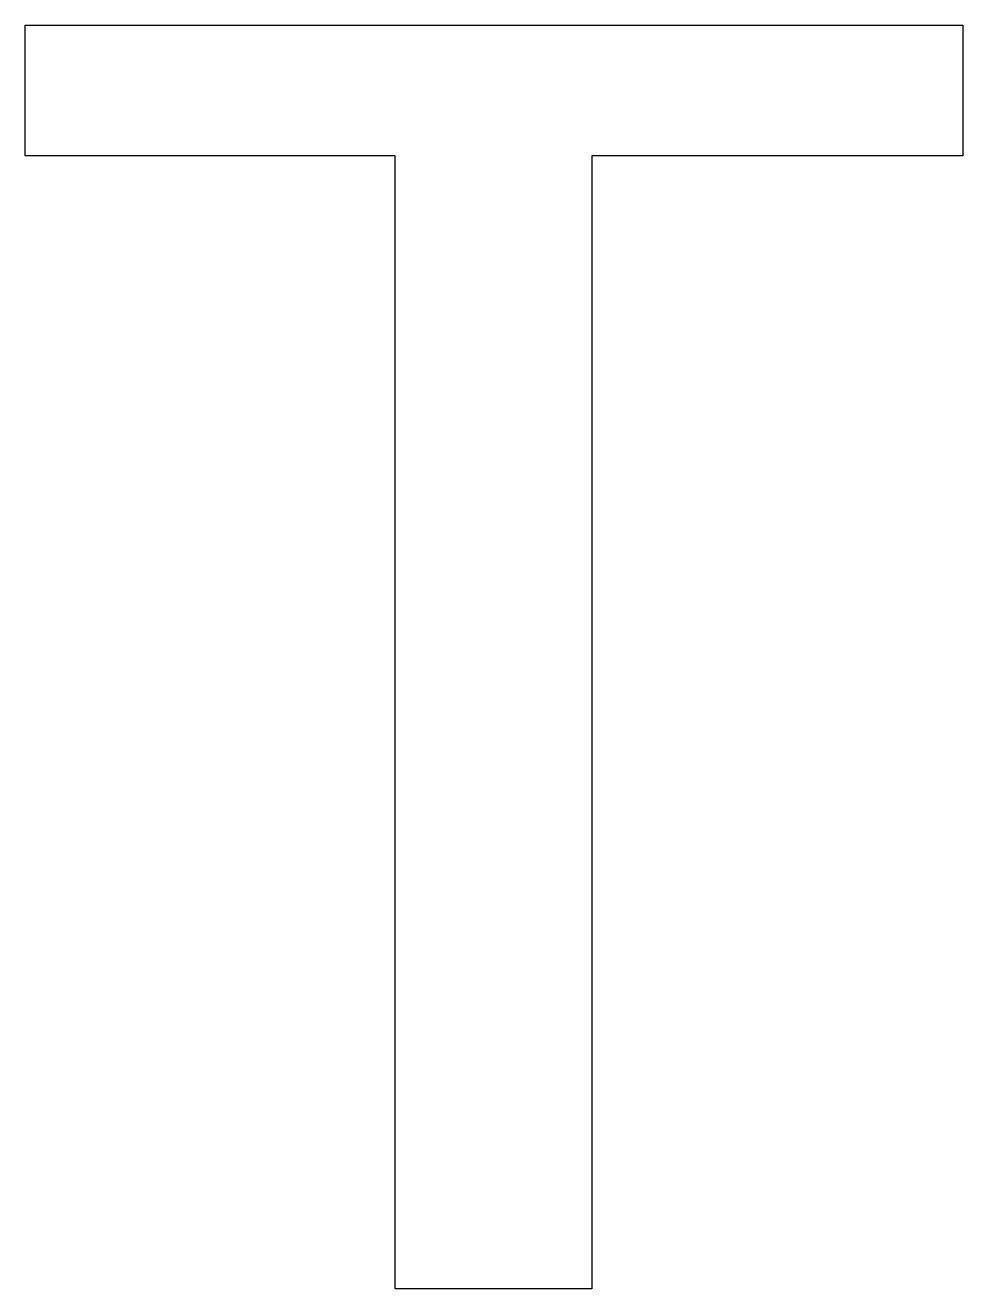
# Model space of a CAD drawing. Extents: x 3196 to 9141, y -1880 to 2325.
# Drawn here: x 8907.4 to 8913.45, y -1226.89 to -1218.73 of the extents above; entities that cross this region are included whole.
import ezdxf

# ---------------------------------------------------------------- set-up
doc = ezdxf.new("R2010")
doc.units = 0
doc.header["$MEASUREMENT"] = 0
doc.layers.add('10', color=10, linetype='CONTINUOUS')

msp = doc.modelspace()

# ---------------------------------------------------------------- linework, layer by layer
at = {"layer": '10', "linetype": 'Continuous'}
msp.add_lwpolyline([(8907.395318, -1218.727185), (8907.405368, -1218.727185), (8907.410368, -1218.727185), (8907.420418, -1218.727185), (8907.430468, -1218.727185), (8907.445518, -1218.727185), (8907.460618, -1218.727185), (8907.480668, -1218.727185), (8907.500768, -1218.727185), (8907.520868, -1218.727185), (8907.540968, -1218.727185), (8907.566068, -1218.727185), (8907.596218, -1218.727185), (8907.621318, -1218.727185), (8907.656468, -1218.727185), (8907.686618, -1218.727185), (8907.721768, -1218.727185), (8907.756918, -1218.727185), (8907.792068, -1218.727185), (8907.827218, -1218.727185), (8907.867368, -1218.727185), (8907.912568, -1218.727185), (8907.952768, -1218.727185), (8907.997968, -1218.727185), (8908.043168, -1218.727185), (8908.088368, -1218.727185), (8908.138568, -1218.727185), (8908.188818, -1218.727185), (8908.239018, -1218.727185), (8908.289218, -1218.727185), (8908.339468, -1218.727185), (8908.394718, -1218.727185), (8908.449918, -1218.727185), (8908.505168, -1218.727185), (8908.565468, -1218.727185), (8908.620668, -1218.727185), (8908.680968, -1218.727185), (8908.741218, -1218.727185), (8908.801468, -1218.727185), (8908.861718, -1218.727185), (8908.922018, -1218.727185), (8908.987268, -1218.727185), (8909.052568, -1218.727185), (8909.117868, -1218.727185), (8909.178118, -1218.727185), (8909.248418, -1218.727185), (8909.313718, -1218.727185), (8909.379018, -1218.727185), (8909.449318, -1218.727185), (8909.514618, -1218.727185), (8909.584918, -1218.727185), (8909.650218, -1218.727185), (8909.720518, -1218.727185), (8909.790818, -1218.727185), (8909.861118, -1218.727185), (8909.931418, -1218.727185), (8910.001718, -1218.727185), (8910.072068, -1218.727185), (8910.142368, -1218.727185), (8910.212668, -1218.727185), (8910.282968, -1218.727185), (8910.353268, -1218.727185), (8910.423568, -1218.727185), (8910.498918, -1218.727185), (8910.569218, -1218.727185), (8910.639518, -1218.727185), (8910.709818, -1218.727185), (8910.780168, -1218.727185), (8910.850468, -1218.727185), (8910.920768, -1218.727185), (8910.991068, -1218.727185), (8911.061368, -1218.727185), (8911.131668, -1218.727185), (8911.202018, -1218.727185), (8911.267268, -1218.727185), (8911.337568, -1218.727185), (8911.402868, -1218.727185), (8911.473168, -1218.727185), (8911.538468, -1218.727185), (8911.603768, -1218.727185), (8911.669018, -1218.727185), (8911.734318, -1218.727185), (8911.799618, -1218.727185), (8911.864918, -1218.727185), (8911.925168, -1218.727185), (8911.990468, -1218.727185), (8912.050718, -1218.727185), (8912.110968, -1218.727185), (8912.171218, -1218.727185), (8912.231518, -1218.727185), (8912.286768, -1218.727185), (8912.341968, -1218.727185), (8912.402268, -1218.727185), (8912.452468, -1218.727185), (8912.507718, -1218.727185), (8912.562968, -1218.727185), (8912.613168, -1218.727185), (8912.663418, -1218.727185), (8912.713618, -1218.727185), (8912.758818, -1218.727185), (8912.804018, -1218.727185), (8912.849218, -1218.727185), (8912.894418, -1218.727185), (8912.939618, -1218.727185), (8912.979768, -1218.727185), (8913.019968, -1218.727185), (8913.055118, -1218.727185), (8913.095268, -1218.727185), (8913.125418, -1218.727185), (8913.160568, -1218.727185), (8913.190718, -1218.727185), (8913.220818, -1218.727185), (8913.250968, -1218.727185), (8913.276068, -1218.727185), (8913.301168, -1218.727185), (8913.326318, -1218.727185), (8913.346368, -1218.727185), (8913.366468, -1218.727185), (8913.381518, -1218.727185), (8913.401618, -1218.727185), (8913.411668, -1218.727185), (8913.421718, -1218.727185), (8913.431768, -1218.727185), (8913.441818, -1218.727185), (8913.446818, -1218.727185), (8913.451868, -1218.727185), (8913.451868, -1218.732185), (8913.451868, -1218.737185), (8913.451868, -1218.742235), (8913.451868, -1218.747235), (8913.451868, -1218.752285), (8913.451868, -1218.757285), (8913.451868, -1218.762335), (8913.451868, -1218.767335), (8913.451868, -1218.772385), (8913.451868, -1218.777385), (8913.451868, -1218.782385), (8913.451868, -1218.787435), (8913.451868, -1218.792435), (8913.451868, -1218.797485), (8913.451868, -1218.802485), (8913.451868, -1218.807535), (8913.451868, -1218.817585), (8913.451868, -1218.822585), (8913.451868, -1218.827585), (8913.451868, -1218.837635), (8913.451868, -1218.842685), (8913.451868, -1218.852735), (8913.451868, -1218.857735), (8913.451868, -1218.867785), (8913.451868, -1218.872785), (8913.451868, -1218.882835), (8913.451868, -1218.887885), (8913.451868, -1218.897935), (8913.451868, -1218.902935), (8913.451868, -1218.912985), (8913.451868, -1218.923035), (8913.451868, -1218.928035), (8913.451868, -1218.938085), (8913.451868, -1218.948135), (8913.451868, -1218.958185), (8913.451868, -1218.968235), (8913.451868, -1218.973235), (8913.451868, -1218.983285), (8913.451868, -1218.993335), (8913.451868, -1219.003385), (8913.451868, -1219.013435), (8913.451868, -1219.023485), (8913.451868, -1219.033485), (8913.451868, -1219.038535), (8913.451868, -1219.048585), (8913.451868, -1219.058635), (8913.451868, -1219.068685), (8913.451868, -1219.078685), (8913.451868, -1219.088735), (8913.451868, -1219.098785), (8913.451868, -1219.108835), (8913.451868, -1219.118885), (8913.451868, -1219.128935), (8913.451868, -1219.138985), (8913.451868, -1219.149035), (8913.451868, -1219.159035), (8913.451868, -1219.169085), (8913.451868, -1219.179135), (8913.451868, -1219.189185), (8913.451868, -1219.199235), (8913.451868, -1219.209285), (8913.451868, -1219.219335), (8913.451868, -1219.229385), (8913.451868, -1219.239385), (8913.451868, -1219.244435), (8913.451868, -1219.254485), (8913.451868, -1219.264535), (8913.451868, -1219.274585), (8913.451868, -1219.284585), (8913.451868, -1219.294635), (8913.451868, -1219.304685), (8913.451868, -1219.314735), (8913.451868, -1219.319785), (8913.451868, -1219.329785), (8913.451868, -1219.339835), (8913.451868, -1219.349885), (8913.451868, -1219.359935), (8913.451868, -1219.364935), (8913.451868, -1219.374985), (8913.451868, -1219.385035), (8913.451868, -1219.390085), (8913.451868, -1219.400135), (8913.451868, -1219.410135), (8913.451868, -1219.415185), (8913.451868, -1219.425235), (8913.451868, -1219.430235), (8913.451868, -1219.440285), (8913.451868, -1219.445335), (8913.451868, -1219.455335), (8913.451868, -1219.460385), (8913.451868, -1219.465385), (8913.451868, -1219.475435), (8913.451868, -1219.480485), (8913.451868, -1219.485485), (8913.451868, -1219.490485), (8913.451868, -1219.500535), (8913.451868, -1219.505585), (8913.451868, -1219.510585), (8913.451868, -1219.515635), (8913.451868, -1219.520635), (8913.451868, -1219.525685), (8913.451868, -1219.530685), (8913.451868, -1219.535685), (8913.451868, -1219.540735), (8913.451868, -1219.545735), (8913.451868, -1219.550785), (8913.451868, -1219.555785), (8913.451868, -1219.560835), (8913.451868, -1219.565835), (8913.451868, -1219.570885), (8913.446818, -1219.570885), (8913.441818, -1219.570885), (8913.436768, -1219.570885), (8913.431768, -1219.570885), (8913.426718, -1219.570885), (8913.421718, -1219.570885), (8913.411668, -1219.570885), (8913.406668, -1219.570885), (8913.396618, -1219.570885), (8913.386568, -1219.570885), (8913.376518, -1219.570885), (8913.366468, -1219.570885), (8913.356418, -1219.570885), (8913.341368, -1219.570885), (8913.331318, -1219.570885), (8913.316268, -1219.570885), (8913.301168, -1219.570885), (8913.291168, -1219.570885), (8913.271068, -1219.570885), (8913.255968, -1219.570885), (8913.240918, -1219.570885), (8913.225868, -1219.570885), (8913.205768, -1219.570885), (8913.190718, -1219.570885), (8913.170618, -1219.570885), (8913.150518, -1219.570885), (8913.130418, -1219.570885), (8913.110368, -1219.570885), (8913.090268, -1219.570885), (8913.070168, -1219.570885), (8913.050068, -1219.570885), (8913.024968, -1219.570885), (8913.004868, -1219.570885), (8912.979768, -1219.570885), (8912.959718, -1219.570885), (8912.934568, -1219.570885), (8912.909468, -1219.570885), (8912.889368, -1219.570885), (8912.864268, -1219.570885), (8912.839168, -1219.570885), (8912.814068, -1219.570885), (8912.788968, -1219.570885), (8912.763818, -1219.570885), (8912.738718, -1219.570885), (8912.708618, -1219.570885), (8912.683468, -1219.570885), (8912.658368, -1219.570885), (8912.633268, -1219.570885), (8912.603118, -1219.570885), (8912.578018, -1219.570885), (8912.547868, -1219.570885), (8912.522768, -1219.570885), (8912.492668, -1219.570885), (8912.467518, -1219.570885), (8912.437418, -1219.570885), (8912.412318, -1219.570885), (8912.382168, -1219.570885), (8912.357068, -1219.570885), (8912.326918, -1219.570885), (8912.301818, -1219.570885), (8912.271668, -1219.570885), (8912.241568, -1219.570885), (8912.216418, -1219.570885), (8912.186318, -1219.570885), (8912.161218, -1219.570885), (8912.131068, -1219.570885), (8912.105968, -1219.570885), (8912.075818, -1219.570885), (8912.045668, -1219.570885), (8912.020568, -1219.570885), (8911.990468, -1219.570885), (8911.965318, -1219.570885), (8911.940218, -1219.570885), (8911.910118, -1219.570885), (8911.884968, -1219.570885), (8911.854868, -1219.570885), (8911.829768, -1219.570885), (8911.804618, -1219.570885), (8911.779518, -1219.570885), (8911.754418, -1219.570885), (8911.724268, -1219.570885), (8911.699168, -1219.570885), (8911.674068, -1219.570885), (8911.648968, -1219.570885), (8911.628868, -1219.570885), (8911.603768, -1219.570885), (8911.578668, -1219.570885), (8911.553518, -1219.570885), (8911.533468, -1219.570885), (8911.508318, -1219.570885), (8911.488268, -1219.570885), (8911.463118, -1219.570885), (8911.443068, -1219.570885), (8911.422968, -1219.570885), (8911.402868, -1219.570885), (8911.382768, -1219.570885), (8911.362718, -1219.570885), (8911.342618, -1219.570885), (8911.322518, -1219.570885), (8911.307468, -1219.570885), (8911.287368, -1219.570885), (8911.272318, -1219.570885), (8911.252218, -1219.570885), (8911.237168, -1219.570885), (8911.222068, -1219.570885), (8911.207018, -1219.570885), (8911.191968, -1219.570885), (8911.176868, -1219.570885), (8911.166818, -1219.570885), (8911.151768, -1219.570885), (8911.141718, -1219.570885), (8911.131668, -1219.570885), (8911.121618, -1219.570885), (8911.111618, -1219.570885), (8911.101568, -1219.570885), (8911.091518, -1219.570885), (8911.086468, -1219.570885), (8911.081468, -1219.570885), (8911.076468, -1219.570885), (8911.066418, -1219.570885), (8911.061368, -1219.570885), (8911.056368, -1219.570885), (8911.056368, -1219.575885), (8911.056368, -1219.585935), (8911.056368, -1219.595985), (8911.056368, -1219.606035), (8911.056368, -1219.621085), (8911.056368, -1219.641185), (8911.056368, -1219.661235), (8911.056368, -1219.681335), (8911.056368, -1219.706435), (8911.056368, -1219.731585), (8911.056368, -1219.761685), (8911.056368, -1219.791835), (8911.056368, -1219.826985), (8911.056368, -1219.862135), (8911.056368, -1219.897285), (8911.056368, -1219.937485), (8911.056368, -1219.977635), (8911.056368, -1220.022835), (8911.056368, -1220.068035), (8911.056368, -1220.113235), (8911.056368, -1220.163435), (8911.056368, -1220.213685), (8911.056368, -1220.263885), (8911.056368, -1220.319135), (8911.056368, -1220.374385), (8911.056368, -1220.429635), (8911.056368, -1220.489885), (8911.056368, -1220.550135), (8911.056368, -1220.610435), (8911.056368, -1220.675685), (8911.056368, -1220.735985), (8911.056368, -1220.806285), (8911.056368, -1220.871535), (8911.056368, -1220.936835), (8911.056368, -1221.007135), (8911.056368, -1221.077485), (8911.056368, -1221.152785), (8911.056368, -1221.223085), (8911.056368, -1221.298435), (8911.056368, -1221.373735), (8911.056368, -1221.449085), (8911.056368, -1221.524435), (8911.056368, -1221.599735), (8911.056368, -1221.680085), (8911.056368, -1221.755435), (8911.056368, -1221.835785), (8911.056368, -1221.916135), (8911.056368, -1222.001485), (8911.056368, -1222.081885), (8911.056368, -1222.162235), (8911.056368, -1222.247585), (8911.056368, -1222.327935), (8911.056368, -1222.413335), (8911.056368, -1222.498685), (8911.056368, -1222.579035), (8911.056368, -1222.664435), (8911.056368, -1222.749785), (8911.056368, -1222.835185), (8911.056368, -1222.920535), (8911.056368, -1223.005885), (8911.056368, -1223.091285), (8911.056368, -1223.176635), (8911.056368, -1223.267035), (8911.056368, -1223.352435), (8911.056368, -1223.437785), (8911.056368, -1223.523185), (8911.056368, -1223.608535), (8911.056368, -1223.693935), (8911.056368, -1223.779285), (8911.056368, -1223.864685), (8911.056368, -1223.945035), (8911.056368, -1224.030385), (8911.056368, -1224.115785), (8911.056368, -1224.196135), (8911.056368, -1224.281485), (8911.056368, -1224.361835), (8911.056368, -1224.447235), (8911.056368, -1224.527585), (8911.056368, -1224.607935), (8911.056368, -1224.688285), (8911.056368, -1224.763585), (8911.056368, -1224.843985), (8911.056368, -1224.919285), (8911.056368, -1224.999635), (8911.056368, -1225.074985), (8911.056368, -1225.150285), (8911.056368, -1225.220635), (8911.056368, -1225.295935), (8911.056368, -1225.366235), (8911.056368, -1225.436535), (8911.056368, -1225.506885), (8911.056368, -1225.577185), (8911.056368, -1225.642435), (8911.056368, -1225.707735), (8911.056368, -1225.773035), (8911.056368, -1225.833285), (8911.056368, -1225.898585), (8911.056368, -1225.958835), (8911.056368, -1226.014085), (8911.056368, -1226.074335), (8911.056368, -1226.129585), (8911.056368, -1226.184835), (8911.056368, -1226.235035), (8911.056368, -1226.285285), (8911.056368, -1226.335485), (8911.056368, -1226.380685), (8911.056368, -1226.425885), (8911.056368, -1226.471085), (8911.056368, -1226.511285), (8911.056368, -1226.551435), (8911.056368, -1226.591635), (8911.056368, -1226.626785), (8911.056368, -1226.656885), (8911.056368, -1226.692035), (8911.056368, -1226.717185), (8911.056368, -1226.747285), (8911.056368, -1226.772385), (8911.056368, -1226.792485), (8911.056368, -1226.812585), (8911.056368, -1226.832685), (8911.056368, -1226.847735), (8911.056368, -1226.857785), (8911.056368, -1226.867835), (8911.056368, -1226.877885), (8911.056368, -1226.882885), (8911.056368, -1226.887935), (8911.051318, -1226.887935), (8911.046318, -1226.887935), (8911.041268, -1226.887935), (8911.036268, -1226.887935), (8911.031268, -1226.887935), (8911.026218, -1226.887935), (8911.021218, -1226.887935), (8911.016168, -1226.887935), (8911.011168, -1226.887935), (8911.006118, -1226.887935), (8910.996068, -1226.887935), (8910.991068, -1226.887935), (8910.981018, -1226.887935), (8910.976018, -1226.887935), (8910.965968, -1226.887935), (8910.960918, -1226.887935), (8910.950918, -1226.887935), (8910.940868, -1226.887935), (8910.935818, -1226.887935), (8910.925768, -1226.887935), (8910.915718, -1226.887935), (8910.905718, -1226.887935), (8910.895668, -1226.887935), (8910.885618, -1226.887935), (8910.875568, -1226.887935), (8910.860518, -1226.887935), (8910.850468, -1226.887935), (8910.840418, -1226.887935), (8910.830368, -1226.887935), (8910.815318, -1226.887935), (8910.805268, -1226.887935), (8910.790168, -1226.887935), (8910.780168, -1226.887935), (8910.765068, -1226.887935), (8910.755018, -1226.887935), (8910.739968, -1226.887935), (8910.729918, -1226.887935), (8910.714868, -1226.887935), (8910.699818, -1226.887935), (8910.689768, -1226.887935), (8910.674668, -1226.887935), (8910.659618, -1226.887935), (8910.644568, -1226.887935), (8910.634518, -1226.887935), (8910.619418, -1226.887935), (8910.604368, -1226.887935), (8910.589318, -1226.887935), (8910.574268, -1226.887935), (8910.559168, -1226.887935), (8910.544118, -1226.887935), (8910.534068, -1226.887935), (8910.519018, -1226.887935), (8910.503918, -1226.887935), (8910.488868, -1226.887935), (8910.473818, -1226.887935), (8910.458718, -1226.887935), (8910.443668, -1226.887935), (8910.428618, -1226.887935), (8910.413518, -1226.887935), (8910.398468, -1226.887935), (8910.383418, -1226.887935), (8910.368318, -1226.887935), (8910.353268, -1226.887935), (8910.338218, -1226.887935), (8910.323168, -1226.887935), (8910.308068, -1226.887935), (8910.293018, -1226.887935), (8910.277968, -1226.887935), (8910.267918, -1226.887935), (8910.252818, -1226.887935), (8910.237768, -1226.887935), (8910.222718, -1226.887935), (8910.207618, -1226.887935), (8910.192568, -1226.887935), (8910.182518, -1226.887935), (8910.167468, -1226.887935), (8910.152418, -1226.887935), (8910.137318, -1226.887935), (8910.127268, -1226.887935), (8910.112218, -1226.887935), (8910.102168, -1226.887935), (8910.087118, -1226.887935), (8910.072068, -1226.887935), (8910.062018, -1226.887935), (8910.046918, -1226.887935), (8910.036868, -1226.887935), (8910.026868, -1226.887935), (8910.011768, -1226.887935), (8910.001718, -1226.887935), (8909.991668, -1226.887935), (8909.976618, -1226.887935), (8909.966568, -1226.887935), (8909.956518, -1226.887935), (8909.946518, -1226.887935), (8909.936468, -1226.887935), (8909.926418, -1226.887935), (8909.916368, -1226.887935), (8909.906318, -1226.887935), (8909.901318, -1226.887935), (8909.891268, -1226.887935), (8909.881218, -1226.887935), (8909.876168, -1226.887935), (8909.866118, -1226.887935), (8909.861118, -1226.887935), (8909.851068, -1226.887935), (8909.846068, -1226.887935), (8909.836018, -1226.887935), (8909.830968, -1226.887935), (8909.825968, -1226.887935), (8909.820968, -1226.887935), (8909.815918, -1226.887935), (8909.810918, -1226.887935), (8909.805868, -1226.887935), (8909.800868, -1226.887935), (8909.795818, -1226.887935), (8909.790818, -1226.887935), (8909.785768, -1226.887935), (8909.785768, -1226.882885), (8909.785768, -1226.877885), (8909.785768, -1226.867835), (8909.785768, -1226.857785), (8909.785768, -1226.842735), (8909.785768, -1226.827635), (8909.785768, -1226.812585), (8909.785768, -1226.792485), (8909.785768, -1226.767385), (8909.785768, -1226.742285), (8909.785768, -1226.717185), (8909.785768, -1226.687035), (8909.785768, -1226.651885), (8909.785768, -1226.621735), (8909.785768, -1226.586585), (8909.785768, -1226.546435), (8909.785768, -1226.506235), (8909.785768, -1226.466085), (8909.785768, -1226.420885), (8909.785768, -1226.375685), (8909.785768, -1226.330485), (8909.785768, -1226.280235), (8909.785768, -1226.230035), (8909.785768, -1226.174785), (8909.785768, -1226.124585), (8909.785768, -1226.064285), (8909.785768, -1226.009085), (8909.785768, -1225.948785), (8909.785768, -1225.888535), (8909.785768, -1225.828285), (8909.785768, -1225.762985), (8909.785768, -1225.697685), (8909.785768, -1225.632435), (8909.785768, -1225.567135), (8909.785768, -1225.496835), (8909.785768, -1225.426535), (8909.785768, -1225.356185), (8909.785768, -1225.285885), (8909.785768, -1225.215585), (8909.785768, -1225.140235), (8909.785768, -1225.064935), (8909.785768, -1224.989585), (8909.785768, -1224.914285), (8909.785768, -1224.833935), (8909.785768, -1224.758585), (8909.785768, -1224.678235), (8909.785768, -1224.597885), (8909.785768, -1224.517535), (8909.785768, -1224.437185), (8909.785768, -1224.351785), (8909.785768, -1224.271435), (8909.785768, -1224.186085), (8909.785768, -1224.105735), (8909.785768, -1224.020335), (8909.785768, -1223.934985), (8909.785768, -1223.854635), (8909.785768, -1223.769235), (8909.785768, -1223.683885), (8909.785768, -1223.598485), (8909.785768, -1223.513135), (8909.785768, -1223.427735), (8909.785768, -1223.342385), (8909.785768, -1223.251985), (8909.785768, -1223.166635), (8909.785768, -1223.081235), (8909.785768, -1222.995885), (8909.785768, -1222.910485), (8909.785768, -1222.825135), (8909.785768, -1222.739735), (8909.785768, -1222.654385), (8909.785768, -1222.568985), (8909.785768, -1222.488635), (8909.785768, -1222.403285), (8909.785768, -1222.317885), (8909.785768, -1222.237535), (8909.785768, -1222.152185), (8909.785768, -1222.071835), (8909.785768, -1221.991485), (8909.785768, -1221.906085), (8909.785768, -1221.825735), (8909.785768, -1221.750385), (8909.785768, -1221.670035), (8909.785768, -1221.589685), (8909.785768, -1221.514385), (8909.785768, -1221.439035), (8909.785768, -1221.363735), (8909.785768, -1221.288385), (8909.785768, -1221.213035), (8909.785768, -1221.142735), (8909.785768, -1221.067435), (8909.785768, -1220.997085), (8909.785768, -1220.931835), (8909.785768, -1220.861535), (8909.785768, -1220.796235), (8909.785768, -1220.730935), (8909.785768, -1220.665635), (8909.785768, -1220.605385), (8909.785768, -1220.540085), (8909.785768, -1220.484885), (8909.785768, -1220.424585), (8909.785768, -1220.369335), (8909.785768, -1220.314135), (8909.785768, -1220.258885), (8909.785768, -1220.208635), (8909.785768, -1220.158435), (8909.785768, -1220.108235), (8909.785768, -1220.063035), (8909.785768, -1220.017835), (8909.785768, -1219.972635), (8909.785768, -1219.932435), (8909.785768, -1219.892285), (8909.785768, -1219.857135), (8909.785768, -1219.821985), (8909.785768, -1219.786785), (8909.785768, -1219.756685), (8909.785768, -1219.726535), (8909.785768, -1219.701435), (8909.785768, -1219.676335), (8909.785768, -1219.656235), (8909.785768, -1219.636135), (8909.785768, -1219.621085), (8909.785768, -1219.606035), (8909.785768, -1219.590935), (8909.785768, -1219.580885), (8909.785768, -1219.575885), (8909.785768, -1219.570885), (8909.780768, -1219.570885), (8909.775768, -1219.570885), (8909.770718, -1219.570885), (8909.760668, -1219.570885), (8909.755668, -1219.570885), (8909.745618, -1219.570885), (8909.740568, -1219.570885), (8909.730568, -1219.570885), (8909.720518, -1219.570885), (8909.710468, -1219.570885), (8909.700418, -1219.570885), (8909.685368, -1219.570885), (8909.675318, -1219.570885), (8909.660218, -1219.570885), (8909.650218, -1219.570885), (8909.635118, -1219.570885), (8909.620068, -1219.570885), (8909.605018, -1219.570885), (8909.584918, -1219.570885), (8909.569868, -1219.570885), (8909.554768, -1219.570885), (8909.534668, -1219.570885), (8909.519618, -1219.570885), (8909.499518, -1219.570885), (8909.479468, -1219.570885), (8909.459368, -1219.570885), (8909.439268, -1219.570885), (8909.419168, -1219.570885), (8909.399118, -1219.570885), (8909.373968, -1219.570885), (8909.353918, -1219.570885), (8909.328768, -1219.570885), (8909.308718, -1219.570885), (8909.283568, -1219.570885), (8909.263518, -1219.570885), (8909.238368, -1219.570885), (8909.213268, -1219.570885), (8909.188168, -1219.570885), (8909.163068, -1219.570885), (8909.137968, -1219.570885), (8909.112818, -1219.570885), (8909.087718, -1219.570885), (8909.062618, -1219.570885), (8909.037518, -1219.570885), (8909.007368, -1219.570885), (8908.982268, -1219.570885), (8908.957168, -1219.570885), (8908.927018, -1219.570885), (8908.901918, -1219.570885), (8908.871768, -1219.570885), (8908.846668, -1219.570885), (8908.821568, -1219.570885), (8908.791418, -1219.570885), (8908.761318, -1219.570885), (8908.736168, -1219.570885), (8908.706068, -1219.570885), (8908.680968, -1219.570885), (8908.650818, -1219.570885), (8908.625718, -1219.570885), (8908.595568, -1219.570885), (8908.565468, -1219.570885), (8908.540318, -1219.570885), (8908.510218, -1219.570885), (8908.485068, -1219.570885), (8908.454968, -1219.570885), (8908.429868, -1219.570885), (8908.399718, -1219.570885), (8908.369568, -1219.570885), (8908.344468, -1219.570885), (8908.319368, -1219.570885), (8908.289218, -1219.570885), (8908.264118, -1219.570885), (8908.233968, -1219.570885), (8908.208868, -1219.570885), (8908.183768, -1219.570885), (8908.153618, -1219.570885), (8908.128518, -1219.570885), (8908.103418, -1219.570885), (8908.078318, -1219.570885), (8908.053218, -1219.570885), (8908.028068, -1219.570885), (8908.002968, -1219.570885), (8907.977868, -1219.570885), (8907.952768, -1219.570885), (8907.927668, -1219.570885), (8907.902518, -1219.570885), (8907.882468, -1219.570885), (8907.857318, -1219.570885), (8907.837268, -1219.570885), (8907.812168, -1219.570885), (8907.792068, -1219.570885), (8907.771968, -1219.570885), (8907.751868, -1219.570885), (8907.726768, -1219.570885), (8907.711718, -1219.570885), (8907.691618, -1219.570885), (8907.671518, -1219.570885), (8907.651418, -1219.570885), (8907.636368, -1219.570885), (8907.616268, -1219.570885), (8907.601218, -1219.570885), (8907.581118, -1219.570885), (8907.566068, -1219.570885), (8907.551018, -1219.570885), (8907.535918, -1219.570885), (8907.525868, -1219.570885), (8907.510818, -1219.570885), (8907.495768, -1219.570885), (8907.485718, -1219.570885), (8907.475668, -1219.570885), (8907.465618, -1219.570885), (8907.455568, -1219.570885), (8907.445518, -1219.570885), (8907.435518, -1219.570885), (8907.430468, -1219.570885), (8907.420418, -1219.570885), (8907.415418, -1219.570885), (8907.410368, -1219.570885), (8907.405368, -1219.570885), (8907.400318, -1219.570885), (8907.395318, -1219.570885), (8907.395318, -1219.565835), (8907.395318, -1219.560835), (8907.395318, -1219.555785), (8907.395318, -1219.550785), (8907.395318, -1219.545735), (8907.395318, -1219.540735), (8907.395318, -1219.535685), (8907.395318, -1219.530685), (8907.395318, -1219.525685), (8907.395318, -1219.520635), (8907.395318, -1219.515635), (8907.395318, -1219.510585), (8907.395318, -1219.505585), (8907.395318, -1219.495535), (8907.395318, -1219.490485), (8907.395318, -1219.485485), (8907.395318, -1219.480485), (8907.395318, -1219.470435), (8907.395318, -1219.465385), (8907.395318, -1219.460385), (8907.395318, -1219.450335), (8907.395318, -1219.445335), (8907.395318, -1219.435285), (8907.395318, -1219.430235), (8907.395318, -1219.420185), (8907.395318, -1219.415185), (8907.395318, -1219.405135), (8907.395318, -1219.400135), (8907.395318, -1219.390085), (8907.395318, -1219.380035), (8907.395318, -1219.374985), (8907.395318, -1219.364935), (8907.395318, -1219.354935), (8907.395318, -1219.349885), (8907.395318, -1219.339835), (8907.395318, -1219.329785), (8907.395318, -1219.319785), (8907.395318, -1219.309735), (8907.395318, -1219.304685), (8907.395318, -1219.294635), (8907.395318, -1219.284585), (8907.395318, -1219.274585), (8907.395318, -1219.264535), (8907.395318, -1219.254485), (8907.395318, -1219.244435), (8907.395318, -1219.234385), (8907.395318, -1219.224335), (8907.395318, -1219.214285), (8907.395318, -1219.204235), (8907.395318, -1219.199235), (8907.395318, -1219.189185), (8907.395318, -1219.179135), (8907.395318, -1219.169085), (8907.395318, -1219.159035), (8907.395318, -1219.149035), (8907.395318, -1219.138985), (8907.395318, -1219.128935), (8907.395318, -1219.118885), (8907.395318, -1219.108835), (8907.395318, -1219.098785), (8907.395318, -1219.088735), (8907.395318, -1219.078685), (8907.395318, -1219.068685), (8907.395318, -1219.058635), (8907.395318, -1219.048585), (8907.395318, -1219.038535), (8907.395318, -1219.028485), (8907.395318, -1219.018435), (8907.395318, -1219.013435), (8907.395318, -1219.003385), (8907.395318, -1218.993335), (8907.395318, -1218.983285), (8907.395318, -1218.973235), (8907.395318, -1218.963185), (8907.395318, -1218.958185), (8907.395318, -1218.948135), (8907.395318, -1218.938085), (8907.395318, -1218.928035), (8907.395318, -1218.923035), (8907.395318, -1218.912985), (8907.395318, -1218.902935), (8907.395318, -1218.897935), (8907.395318, -1218.887885), (8907.395318, -1218.877835), (8907.395318, -1218.872785), (8907.395318, -1218.862735), (8907.395318, -1218.857735), (8907.395318, -1218.847685), (8907.395318, -1218.842685), (8907.395318, -1218.837635), (8907.395318, -1218.827585), (8907.395318, -1218.822585), (8907.395318, -1218.817585), (8907.395318, -1218.807535), (8907.395318, -1218.802485), (8907.395318, -1218.797485), (8907.395318, -1218.792435), (8907.395318, -1218.787435), (8907.395318, -1218.782385), (8907.395318, -1218.777385), (8907.395318, -1218.772385), (8907.395318, -1218.767335), (8907.395318, -1218.762335), (8907.395318, -1218.757285), (8907.395318, -1218.752285), (8907.395318, -1218.747235), (8907.395318, -1218.742235), (8907.395318, -1218.737185), (8907.395318, -1218.732185), (8907.395318, -1218.727185)], dxfattribs=at)

doc.saveas('drawing.dxf')
